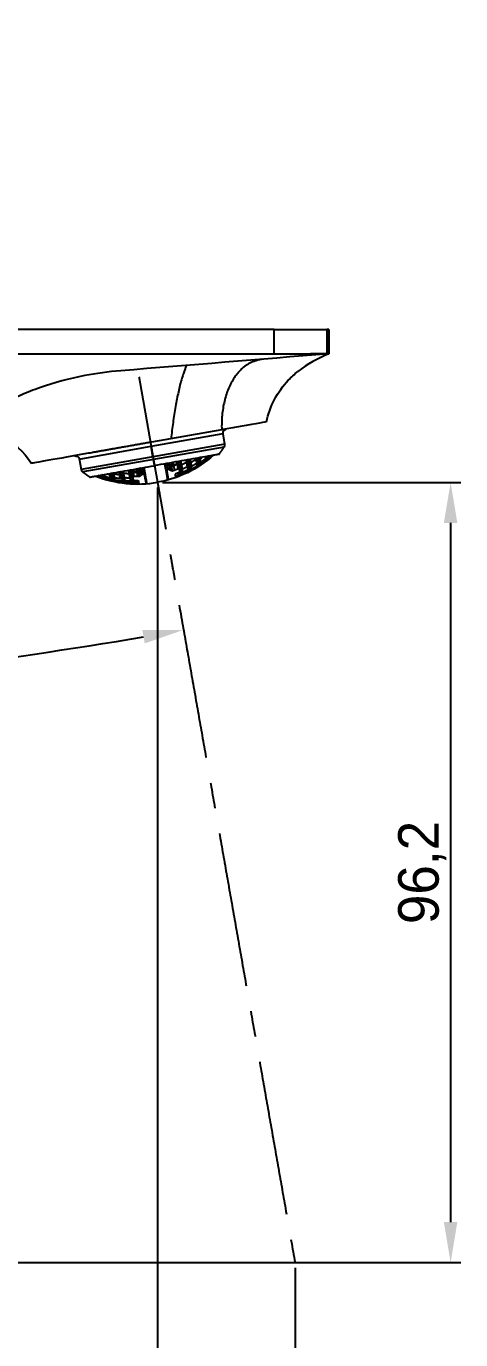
# Model space of a CAD drawing. Extents: x 10469 to 11055, y -15402 to -14985.
# Drawn here: x 10644.5 to 10698.1, y -15287.1 to -15125.3 of the extents above; entities that cross this region are included whole.
import ezdxf

# ---------------------------------------------------------------- set-up
doc = ezdxf.new("R2010")
doc.units = 0
doc.header["$MEASUREMENT"] = 0
doc.linetypes.add('CENTER2', pattern=[28.575, 19.05, -3.175, 3.175, -3.175])
doc.layers.get('0').update_dxf_attribs({"linetype": 'CONTINUOUS'})
doc.layers.get('DEFPOINTS').update_dxf_attribs({"linetype": 'CONTINUOUS'})
doc.layers.add('CENTER', color=1, linetype='CENTER2')
doc.layers.add('DIM', color=2, linetype='CONTINUOUS')
doc.styles.get("Standard").update_dxf_attribs({"font": ''})
doc.styles.get('Standard').set_extended_font_data('Gulim')
doc.dimstyles.new('ISO-25', dxfattribs={"dimtxt": 2.5, "dimasz": 2.5, "dimexe": 1.25, "dimexo": 0.625, "dimtad": 1, "dimdec": 1, "dimtxsty": 'Standard', "dimcen": 2.5, "dimadec": 0, "dimazin": 0, "dimtfac": 1, "dimtdec": 1, "dimtmove": 0, "dimatfit": 3, "dimfxl": 1, "dimarcsym": 0})

# ---------------------------------------------------------------- blocks, each defined once
blk = doc.blocks.new('*D45')
at = {"layer": 'DEFPOINTS', "color": 0, "transparency": 16777216}
for p in [(10545.86, -15125.26), (10658.44, -15168.47), (10585.4, -15208.82), (10677.68, -15277.62), (10545.86, -15286.85)]:
    blk.add_point(p, dxfattribs=at)
at = {"layer": 'DIM', "color": 3, "lineweight": -2, "transparency": 16777216}
blk.add_arc((10545.86, -14530.01), 679.97, 270.42131, 279.57869, dxfattribs=at)
at = {"layer": 'DIM', "color": 3, "transparency": 16777216}
for points in [[(10658.86, -15199.67), (10659.15, -15201.31), (10663.93, -15199.64)], [(10550.86, -15210.79), (10550.86, -15209.12), (10545.86, -15209.97)]]:
    blk.add_solid(points, dxfattribs=at)
at = {"layer": 'DIM', "color": 3, "transparency": 16777216, "insert": (10604.84, -15204.2), "char_height": 5, "attachment_point": 5, "rotation": 5}
blk.add_mtext('10°', dxfattribs=at)
blk = doc.blocks.new('*D51')
at = {"layer": 'DEFPOINTS', "color": 0, "transparency": 16777216}
for p in [(10660.73, -15181.46), (10571.36, -15277.62), (10696.86, -15277.62)]:
    blk.add_point(p, dxfattribs=at)
at = {"layer": 'DIM', "color": 3, "lineweight": -2, "transparency": 16777216}
for p, q in [((10661.35, -15181.46), (10698.11, -15181.46)), ((10696.86, -15186.46), (10696.86, -15272.62)), ((10571.98, -15277.62), (10698.11, -15277.62))]:
    blk.add_line(p, q, dxfattribs=at)
at = {"layer": 'DIM', "color": 3, "transparency": 16777216}
for points in [[(10696.03, -15186.46), (10697.69, -15186.46), (10696.86, -15181.46)], [(10696.03, -15272.62), (10697.69, -15272.62), (10696.86, -15277.62)]]:
    blk.add_solid(points, dxfattribs=at)
at = {"layer": 'DIM', "color": 3, "transparency": 16777216, "insert": (10693.36, -15229.54), "char_height": 5, "attachment_point": 5, "rotation": 90}
blk.add_mtext('96,2', dxfattribs=at)
blk = doc.blocks.new('*D53')
at = {"layer": 'DEFPOINTS', "color": 0, "transparency": 16777216}
for p in [(10660.73, -15181.46), (10545.86, -15277.62), (10660.73, -15292.62)]:
    blk.add_point(p, dxfattribs=at)
at = {"layer": 'DIM', "color": 3, "lineweight": -2, "transparency": 16777216}
for p, q in [((10660.73, -15182.08), (10660.73, -15293.87)), ((10545.86, -15278.24), (10545.86, -15293.87)), ((10550.86, -15292.62), (10655.73, -15292.62))]:
    blk.add_line(p, q, dxfattribs=at)
at = {"layer": 'DIM', "color": 3, "transparency": 16777216}
for points in [[(10550.86, -15291.79), (10550.86, -15293.45), (10545.86, -15292.62)], [(10655.73, -15291.79), (10655.73, -15293.45), (10660.73, -15292.62)]]:
    blk.add_solid(points, dxfattribs=at)
at = {"layer": 'DIM', "color": 3, "transparency": 16777216, "insert": (10603.29, -15289.12), "char_height": 5, "attachment_point": 5}
blk.add_mtext('114,9', dxfattribs=at)
blk = doc.blocks.new('*D46')
at = {"layer": 'DEFPOINTS', "color": 0, "transparency": 16777216}
for p in [(10677.68, -15277.62), (10545.86, -15292.62), (10677.68, -15307.62)]:
    blk.add_point(p, dxfattribs=at)
at = {"layer": 'DIM', "color": 3, "lineweight": -2, "transparency": 16777216}
for p, q in [((10677.68, -15278.24), (10677.68, -15308.87)), ((10545.86, -15293.24), (10545.86, -15308.87)), ((10550.86, -15307.62), (10672.68, -15307.62))]:
    blk.add_line(p, q, dxfattribs=at)
at = {"layer": 'DIM', "color": 3, "transparency": 16777216}
for points in [[(10550.86, -15306.79), (10550.86, -15308.45), (10545.86, -15307.62)], [(10672.68, -15306.79), (10672.68, -15308.45), (10677.68, -15307.62)]]:
    blk.add_solid(points, dxfattribs=at)
at = {"layer": 'DIM', "color": 3, "transparency": 16777216, "insert": (10611.77, -15304.12), "char_height": 5, "attachment_point": 5}
blk.add_mtext('131,8', dxfattribs=at)

msp = doc.modelspace()

# ---------------------------------------------------------------- linework, layer by layer
at = {"lineweight": -3}
for p, q in [((10675.09, -15165.62), (10675.09, -15162.62)), ((10610.36, -15165.62), (10681.86, -15165.62)), ((10659.95, -15177.02), (10668.81, -15175.46)), ((10668.64, -15174.98), (10659.97, -15176.51)), ((10651.08, -15178.59), (10659.95, -15177.02)), ((10669.03, -15176.74), (10651.31, -15179.86)), ((10668.95, -15177.11), (10651.51, -15180.18)), ((10660.17, -15178.3), (10659.95, -15177.02)), ((10663.13, -15179.26), (10663.22, -15179.79)), ((10664.31, -15179.06), (10664.39, -15179.52)), ((10664.83, -15179.09), (10664.9, -15179.48)), ((10665.55, -15179.16), (10665.59, -15179.42)), ((10665.59, -15178.48), (10665.61, -15178.56)), ((10667.14, -15178.35), (10667.16, -15178.48)), ((10653.64, -15180.73), (10653.66, -15180.86)), ((10655.14, -15180.32), (10655.15, -15180.41)), ((10656.06, -15180.64), (10656.13, -15181.03)), ((10656.54, -15180.43), (10656.62, -15180.89)), ((10657.25, -15180.51), (10657.33, -15180.96)), ((10657.72, -15180.22), (10657.81, -15180.74)), ((10663.67, -15179.38), (10663.75, -15179.83)), ((10664.47, -15179.95), (10664.5, -15180.13)), ((10664.96, -15179.82), (10664.98, -15179.94)), ((10655.41, -15180.95), (10655.46, -15181.2)), ((10656.19, -15181.37), (10656.21, -15181.49)), ((10656.7, -15181.32), (10656.73, -15181.5))]:
    msp.add_line(p, q, dxfattribs=at)
for p, q in [((10661.77, -15179.86), (10661.65, -15179.18)), ((10659.2, -15180.31), (10659.08, -15179.63)), ((10665.75, -15179.34), (10665.77, -15179.46)), ((10655.29, -15181.18), (10655.31, -15181.31))]:
    msp.add_line(p, q)
at = {"extrusion": (0, 0, -1)}
for centre, radius, start, end in [((-6024.1, 41845.74), 57201.31, 265.329378, 265.355178), ((-10658.29, -15167.62), 14.05, 228.3835, 260)]:
    msp.add_arc(centre, radius, start, end, dxfattribs=at)
for centre, radius, start, end in [((10687.91, -15180.62), 16.18, 111.9542, 127.6593), ((10658.29, -15167.62), 14.05, 248.3835, 280)]:
    msp.add_arc(centre, radius, start, end)
for points, degree in [([(10675.09, -15162.62), (10605.4, -15162.62), (10535.71, -15162.62)], 2), ([(10681.86, -15162.62), (10681.72, -15162.62), (10681.59, -15162.62)], 2), ([(10681.86, -15162.62), (10681.86, -15164.12), (10681.86, -15165.62)], 2), ([(10636.46, -15174.42), (10639.91, -15174.42), (10643.3, -15176.24), (10645.21, -15179.12)], 3), ([(10674.16, -15174.01), (10674.16, -15174.01), (10672.98, -15174.22), (10670.92, -15174.58)], 3), ([(10669.01, -15174.92), (10668.89, -15174.94), (10668.77, -15174.96), (10668.64, -15174.98)], 3), ([(10669.03, -15176.74), (10668.92, -15176.1), (10668.81, -15175.46)], 2), ([(10670.92, -15174.58), (10670.33, -15174.69), (10669.69, -15174.8), (10669.01, -15174.92)], 3), ([(10668.33, -15178), (10668.64, -15177.55), (10668.95, -15177.11)], 2), ([(10651.08, -15178.59), (10651.19, -15179.22), (10651.31, -15179.86)], 2), ([(10665.71, -15179.14), (10665.73, -15179.24), (10665.75, -15179.34)], 2), ([(10665.93, -15179.33), (10665.91, -15179.24), (10665.9, -15179.16)], 2), ([(10666.82, -15178.52), (10666.83, -15178.6), (10666.85, -15178.67)], 2), ([(10666.99, -15178.45), (10666.97, -15178.34), (10666.95, -15178.24)], 2), ([(10666.99, -15178.43), (10667, -15178.52), (10667.02, -15178.61)], 2), ([(10651.51, -15180.18), (10651.96, -15180.5), (10652.4, -15180.81)], 2), ([(10653.81, -15180.77), (10653.79, -15180.67), (10653.78, -15180.56)], 2), ([(10653.81, -15180.75), (10653.82, -15180.84), (10653.84, -15180.93)], 2), ([(10654, -15180.78), (10654.01, -15180.86), (10654.03, -15180.93)], 2), ([(10664.62, -15179.87), (10664.64, -15179.97), (10664.65, -15180.07)], 2), ([(10664.81, -15179.89), (10664.79, -15179.79), (10664.77, -15179.69)], 2), ([(10664.81, -15179.88), (10664.82, -15179.96), (10664.83, -15180.03)], 2), ([(10655.11, -15181.23), (10655.1, -15181.15), (10655.08, -15181.06)], 2), ([(10655.25, -15180.98), (10655.27, -15181.08), (10655.29, -15181.18)], 2), ([(10656.36, -15181.38), (10656.34, -15181.28), (10656.32, -15181.18)], 2), ([(10656.35, -15181.37), (10656.37, -15181.45), (10656.38, -15181.52)], 2), ([(10656.53, -15181.3), (10656.54, -15181.4), (10656.56, -15181.49)], 2), ([(10659.42, -15181.51), (10659.4, -15181.54), (10659.36, -15181.6), (10659.34, -15181.63)], 3), ([(10661.98, -15181.06), (10662.01, -15181.08), (10662.06, -15181.12), (10662.09, -15181.14)], 3)]:
    msp.add_open_spline(points, degree=degree)
for points, weights, degree in [([(10675.09, -15162.62), (10681.47, -15162.62), (10681.59, -15162.62)], [1, 0.713250449154, 1], 2), ([(10668.95, -15177.11), (10669.03, -15177), (10669.06, -15176.86), (10669.03, -15176.74)], [1, 1.00000000017, 1.05719095859, 1.17157287525], 3), ([(10667.14, -15178.35), (10667, -15178.52), (10666.85, -15178.67)], [1, 0.999602791323, 1], 2), ([(10651.31, -15179.86), (10651.33, -15179.99), (10651.4, -15180.1), (10651.51, -15180.18)], [0.997574623978, 0.900180343377, 0.85148320294, 0.851483202667], 3), ([(10652.4, -15180.81), (10652.4, -15180.81), (10660.31, -15179.41)], [1, 0.709654836233, 1], 2), ([(10653.64, -15180.73), (10653.83, -15180.84), (10654.03, -15180.93)], [1, 0.999602791323, 1], 2), ([(10659.39, -15181.38), (10659.35, -15181.11), (10659.2, -15180.31)], [1, 0.989934738206, 1], 2), ([(10660.3, -15179.41), (10660.33, -15179.41), (10660.37, -15179.4)], [0.996526508765, 0.99825283217, 1], 2), ([(10661.95, -15180.93), (10661.91, -15180.66), (10661.77, -15179.86)], [1, 0.989934738206, 1], 2), ([(10662.93, -15180.73), (10662.95, -15180.81), (10662.96, -15180.85)], [1, 0.999059793042, 1], 2), ([(10664.96, -15179.82), (10664.81, -15179.95), (10664.65, -15180.07)], [1, 0.999662143264, 1], 2), ([(10664.96, -15179.82), (10664.96, -15179.82), (10664.96, -15179.82)], [0.999998259866, 0.999999127761, 1], 2), ([(10665.93, -15179.33), (10665.71, -15179.42), (10665.48, -15179.48)], [1, 0.999518618236, 1.00032833098], 2), ([(10655.11, -15181.23), (10655.35, -15181.25), (10655.58, -15181.23)], [1, 0.999518618236, 1.00032833098], 2), ([(10656.19, -15181.37), (10656.38, -15181.44), (10656.56, -15181.49)], [1, 0.999662143264, 1], 2), ([(10656.19, -15181.37), (10656.19, -15181.37), (10656.19, -15181.37)], [0.999998259866, 0.999999127761, 1], 2), ([(10658.4, -15181.53), (10658.42, -15181.61), (10658.43, -15181.65)], [1, 0.999059793042, 1], 2), ([(10659.42, -15181.51), (10659.42, -15181.51), (10659.39, -15181.38)], [1, 0.99757314533, 1], 2), ([(10661.98, -15181.06), (10661.98, -15181.06), (10661.95, -15180.93)], [1, 0.99757314533, 1], 2)]:
    msp.add_rational_spline(points, weights, degree=degree)
at = {"lineweight": -3}
for points, degree in [([(10681.59, -15162.62), (10681.59, -15164.12), (10681.59, -15165.62)], 2), ([(10670.73, -15165.62), (10670.8, -15165.62), (10670.88, -15165.62), (10670.95, -15165.62)], 3), ([(10673.47, -15166.32), (10673.22, -15166.39), (10672.96, -15166.45), (10672.71, -15166.52)], 3), ([(10673.57, -15166.29), (10673.54, -15166.3), (10673.51, -15166.31), (10673.47, -15166.32)], 3), ([(10681.66, -15165.62), (10681.63, -15165.62), (10681.61, -15165.62), (10681.58, -15165.62)], 3), ([(10660.37, -15179.4), (10660.3, -15179.02), (10660.23, -15178.65)], 2), ([(10662.06, -15179.2), (10662.08, -15179.31), (10662.1, -15179.41)], 2), ([(10662.39, -15179.05), (10662.42, -15179.23), (10662.45, -15179.41)], 2), ([(10662.63, -15179), (10662.71, -15179.48), (10662.8, -15179.95)], 2), ([(10663.07, -15178.93), (10663.09, -15179.04), (10663.11, -15179.16)], 2), ([(10663.23, -15178.9), (10663.25, -15179.02), (10663.27, -15179.15)], 2), ([(10663.47, -15179.23), (10663.49, -15179.31), (10663.5, -15179.4)], 2), ([(10663.57, -15178.83), (10663.61, -15179.06), (10663.65, -15179.29)], 2), ([(10664.25, -15178.72), (10664.27, -15178.84), (10664.3, -15178.97)], 2), ([(10664.41, -15178.69), (10664.43, -15178.81), (10664.45, -15178.93)], 2), ([(10664.48, -15179.1), (10664.52, -15179.29), (10664.55, -15179.47)], 2), ([(10664.67, -15179.13), (10664.66, -15179.06), (10664.65, -15178.98)], 2), ([(10664.76, -15179.59), (10664.73, -15179.43), (10664.7, -15179.28)], 2), ([(10664.75, -15178.63), (10664.79, -15178.82), (10664.82, -15179.01)], 2), ([(10665.46, -15178.69), (10665.5, -15178.9), (10665.54, -15179.1)], 2), ([(10665.63, -15178.71), (10665.66, -15178.87), (10665.69, -15179.04)], 2), ([(10665.82, -15178.71), (10665.8, -15178.58), (10665.77, -15178.45)], 2), ([(10665.89, -15179.1), (10665.86, -15178.97), (10665.84, -15178.84)], 2), ([(10665.93, -15178.42), (10665.95, -15178.5), (10665.96, -15178.57)], 2), ([(10665.97, -15178.6), (10666, -15178.79), (10666.03, -15178.98)], 2), ([(10666.04, -15179.03), (10666.06, -15179.12), (10666.08, -15179.22)], 2), ([(10666.62, -15178.3), (10666.63, -15178.41), (10666.65, -15178.53)], 2), ([(10666.69, -15178.58), (10666.7, -15178.68), (10666.7, -15178.77)], 2), ([(10666.78, -15178.27), (10666.79, -15178.35), (10666.8, -15178.44)], 2), ([(10667.12, -15178.21), (10667.13, -15178.26), (10667.13, -15178.31)], 2), ([(10653.61, -15180.59), (10653.62, -15180.64), (10653.63, -15180.69)], 2), ([(10653.95, -15180.53), (10653.97, -15180.62), (10653.98, -15180.7)], 2), ([(10654.12, -15180.5), (10654.14, -15180.62), (10654.16, -15180.73)], 2), ([(10654.14, -15180.8), (10654.17, -15180.89), (10654.2, -15180.98)], 2), ([(10654.8, -15180.38), (10654.81, -15180.46), (10654.82, -15180.54)], 2), ([(10654.83, -15180.56), (10654.86, -15180.75), (10654.89, -15180.94)], 2), ([(10655, -15180.62), (10654.98, -15180.49), (10654.96, -15180.36)], 2), ([(10655.07, -15181.01), (10655.05, -15180.87), (10655.03, -15180.74)], 2), ([(10655.18, -15180.56), (10655.21, -15180.72), (10655.23, -15180.88)], 2), ([(10655.33, -15180.48), (10655.37, -15180.68), (10655.4, -15180.89)], 2), ([(10655.98, -15180.18), (10656.01, -15180.37), (10656.04, -15180.56)], 2), ([(10656.22, -15180.62), (10656.21, -15180.55), (10656.2, -15180.47)], 2), ([(10656.3, -15181.08), (10656.28, -15180.92), (10656.25, -15180.77)], 2), ([(10656.32, -15180.12), (10656.34, -15180.24), (10656.36, -15180.36)], 2), ([(10656.39, -15180.53), (10656.42, -15180.71), (10656.46, -15180.9)], 2), ([(10656.48, -15180.09), (10656.5, -15180.21), (10656.52, -15180.34)], 2), ([(10657.16, -15179.96), (10657.2, -15180.19), (10657.24, -15180.42)], 2), ([(10657.38, -15180.3), (10657.4, -15180.39), (10657.42, -15180.48)], 2), ([(10657.42, -15180.48), (10657.43, -15180.56), (10657.44, -15180.64)], 2), ([(10657.5, -15179.91), (10657.52, -15180.03), (10657.54, -15180.16)], 2), ([(10657.58, -15180.34), (10657.61, -15180.56), (10657.65, -15180.77)], 2), ([(10657.65, -15180.75), (10657.69, -15180.98), (10657.73, -15181.22)], 2), ([(10657.66, -15179.88), (10657.68, -15180), (10657.7, -15180.11)], 2), ([(10658.1, -15179.8), (10658.18, -15180.28), (10658.27, -15180.75)], 2), ([(10658.34, -15179.76), (10658.37, -15179.94), (10658.41, -15180.13)], 2), ([(10658.52, -15180.75), (10658.47, -15180.49), (10658.42, -15180.22)], 2), ([(10658.58, -15180.17), (10658.56, -15180.07), (10658.55, -15179.97)], 2), ([(10658.7, -15179.79), (10658.72, -15179.9), (10658.74, -15180.01)], 2), ([(10658.79, -15180.32), (10658.81, -15180.41), (10658.82, -15180.49)], 2), ([(10658.98, -15180.44), (10658.93, -15180.16), (10658.88, -15179.87)], 2), ([(10662.02, -15179.91), (10661.97, -15179.62), (10661.92, -15179.33)], 2), ([(10662.16, -15179.73), (10662.17, -15179.81), (10662.19, -15179.9)], 2), ([(10662.31, -15179.52), (10662.29, -15179.42), (10662.27, -15179.32)], 2), ([(10662.56, -15180.03), (10662.52, -15179.77), (10662.47, -15179.51)], 2), ([(10663.31, -15179.33), (10663.34, -15179.55), (10663.38, -15179.76)], 2), ([(10663.35, -15180.54), (10663.33, -15180.42), (10663.31, -15180.29)], 2), ([(10663.38, -15179.74), (10663.42, -15179.97), (10663.46, -15180.21)], 2), ([(10663.48, -15180.3), (10663.49, -15180.4), (10663.51, -15180.49)], 2), ([(10663.5, -15179.4), (10663.52, -15179.48), (10663.53, -15179.56)], 2), ([(10663.62, -15180.05), (10663.64, -15180.17), (10663.66, -15180.3)], 2), ([(10663.67, -15180.33), (10663.67, -15180.37), (10663.68, -15180.4)], 2), ([(10663.76, -15179.92), (10663.79, -15180.07), (10663.81, -15180.21)], 2), ([(10663.82, -15180.27), (10663.84, -15180.35), (10663.85, -15180.43)], 2), ([(10664.4, -15179.58), (10664.43, -15179.74), (10664.46, -15179.9)], 2), ([(10664.57, -15179.56), (10664.59, -15179.7), (10664.62, -15179.85)], 2), ([(10664.93, -15179.63), (10664.94, -15179.71), (10664.96, -15179.79)], 2), ([(10654.9, -15180.99), (10654.92, -15181.09), (10654.94, -15181.18)], 2), ([(10656.15, -15181.18), (10656.17, -15181.26), (10656.18, -15181.34)], 2), ([(10656.47, -15180.99), (10656.5, -15181.13), (10656.52, -15181.27)], 2), ([(10656.63, -15180.95), (10656.66, -15181.11), (10656.69, -15181.27)], 2), ([(10657.35, -15181.05), (10657.38, -15181.2), (10657.4, -15181.34)], 2), ([(10657.41, -15181.4), (10657.43, -15181.48), (10657.44, -15181.56)], 2), ([(10657.53, -15181.12), (10657.55, -15181.24), (10657.57, -15181.37)], 2), ([(10657.58, -15181.41), (10657.59, -15181.44), (10657.59, -15181.47)], 2), ([(10657.75, -15181.31), (10657.76, -15181.41), (10657.78, -15181.5)], 2), ([(10657.94, -15181.49), (10657.92, -15181.37), (10657.9, -15181.25)], 2)]:
    msp.add_open_spline(points, degree=degree, dxfattribs=at)
for points, weights in [([(10681.59, -15165.62), (10681.54, -15165.62), (10679.59, -15165.62)], [1, 0.923526802269, 1]), ([(10664.31, -15167.05), (10663.09, -15169.55), (10662.39, -15176.09)], [1.04329838074, 0.865680932109, 1]), ([(10672.71, -15166.52), (10668.44, -15167.97), (10668.64, -15174.98)], [1, 0.824198635174, 1]), ([(10659.97, -15176.51), (10655.75, -15177.26), (10652.23, -15177.88)], [1, 0.95612594635, 1]), ([(10660.17, -15178.3), (10660.21, -15178.5), (10660.23, -15178.65)], [1, 0.923879532409, 1]), ([(10660.23, -15178.65), (10660.23, -15178.63), (10660.23, -15178.61)], [1, 0.991026304628, 0.984168392597]), ([(10668.33, -15178), (10668.33, -15178), (10660.37, -15179.4)], [1, 0.707106781149, 1]), ([(10662.13, -15179.09), (10662.1, -15179.15), (10662.07, -15179.2)], [0.999846458921, 0.999899274947, 1]), ([(10662.07, -15179.2), (10662.1, -15179.15), (10662.13, -15179.09)], [1, 0.999899274947, 0.999846458921]), ([(10662.07, -15179.2), (10662.26, -15179.32), (10662.45, -15179.41)], [1, 0.999599328247, 1]), ([(10662.45, -15179.41), (10662.79, -15179.29), (10663.11, -15179.16)], [1, 0.999603876631, 1]), ([(10663.13, -15179.26), (10662.8, -15179.4), (10662.47, -15179.51)], [1, 0.999608585823, 1]), ([(10663.27, -15178.89), (10663.19, -15179.03), (10663.11, -15179.16)], [0.999798246161, 0.999761002014, 1]), ([(10663.11, -15179.16), (10663.18, -15179.05), (10663.24, -15178.94)], [1, 0.999806363172, 0.999794059562]), ([(10663.5, -15179.4), (10663.32, -15179.34), (10663.13, -15179.26)], [1, 0.999613673626, 1]), ([(10663.44, -15178.86), (10663.36, -15179.01), (10663.27, -15179.15)], [0.999804861086, 0.999745953067, 1]), ([(10663.27, -15179.15), (10663.46, -15179.23), (10663.65, -15179.29)], [1, 0.999607092389, 1]), ([(10663.65, -15179.29), (10663.98, -15179.14), (10664.3, -15178.97)], [1, 0.999607176833, 1]), ([(10664.43, -15178.74), (10664.36, -15178.86), (10664.3, -15178.97)], [0.999793909511, 0.999796885504, 1]), ([(10664.3, -15178.97), (10664.36, -15178.86), (10664.43, -15178.74)], [1, 0.999796885503, 0.999793909511]), ([(10664.67, -15179.13), (10664.49, -15179.11), (10664.31, -15179.06)], [1, 0.999611025131, 1]), ([(10664.39, -15179.52), (10664.54, -15179.34), (10664.67, -15179.13)], [1, 0.999626207317, 1]), ([(10664.62, -15178.65), (10664.54, -15178.8), (10664.45, -15178.93)], [0.999803175126, 0.999749310789, 1]), ([(10664.45, -15178.93), (10664.54, -15178.8), (10664.62, -15178.65)], [1, 0.999749310789, 0.999803175126]), ([(10664.45, -15178.93), (10664.64, -15178.98), (10664.82, -15179.01)], [1, 0.999604696884, 1]), ([(10664.83, -15179.09), (10664.7, -15179.29), (10664.55, -15179.47)], [1, 0.999625176587, 1]), ([(10664.82, -15179.01), (10665.14, -15178.82), (10665.45, -15178.62)], [1, 0.999600342462, 1]), ([(10664.9, -15179.48), (10665.23, -15179.3), (10665.54, -15179.1)], [1, 0.999630187106, 1]), ([(10665.45, -15178.62), (10665.49, -15178.56), (10665.53, -15178.49)], [1, 0.99988160596, 0.999829603618]), ([(10665.82, -15178.71), (10665.64, -15178.72), (10665.47, -15178.7)], [1, 0.999599185884, 1]), ([(10665.54, -15179.1), (10665.68, -15178.92), (10665.82, -15178.71)], [1, 0.999613149831, 1]), ([(10665.89, -15179.1), (10665.72, -15179.14), (10665.55, -15179.16)], [1, 0.999625920361, 1]), ([(10665.59, -15179.42), (10665.74, -15179.27), (10665.89, -15179.1)], [1, 0.999634473039, 1]), ([(10665.67, -15178.47), (10665.64, -15178.52), (10665.61, -15178.56)], [0.999858962091, 0.999910678388, 1]), ([(10665.61, -15178.56), (10665.79, -15178.58), (10665.96, -15178.57)], [1, 0.999591760992, 1]), ([(10665.97, -15178.64), (10665.84, -15178.85), (10665.69, -15179.04)], [1, 0.999610690613, 1]), ([(10665.69, -15179.04), (10665.86, -15179.02), (10666.03, -15178.98)], [1, 0.999620154216, 1]), ([(10665.75, -15179.34), (10665.91, -15179.29), (10666.08, -15179.22)], [1, 0.999636364725, 1]), ([(10666.04, -15179.02), (10665.98, -15179.09), (10665.92, -15179.16)], [1, 0.999843823448, 0.999820073081]), ([(10665.96, -15178.57), (10666.11, -15178.47), (10666.25, -15178.36)], [1, 0.999806240176, 0.999792224718]), ([(10666.03, -15178.98), (10666.35, -15178.76), (10666.65, -15178.53)], [1, 0.999609823335, 1]), ([(10666.06, -15179.01), (10666.05, -15179.02), (10666.04, -15179.02)], [0.999979711309, 0.999989574988, 1]), ([(10666.08, -15179.22), (10666.39, -15179), (10666.7, -15178.77)], [1, 0.999624949873, 1]), ([(10666.65, -15178.53), (10666.75, -15178.4), (10666.85, -15178.26)], [1, 0.999721554142, 0.999819884182]), ([(10666.77, -15178.36), (10666.71, -15178.45), (10666.65, -15178.53)], [0.999799838465, 0.999828217712, 1]), ([(10666.82, -15178.52), (10666.77, -15178.54), (10666.69, -15178.58)], [0.999800439008, 0.999806289999, 0.999885629475]), ([(10666.7, -15178.77), (10666.85, -15178.62), (10666.99, -15178.45)], [1, 0.999607485537, 1]), ([(10666.95, -15178.24), (10666.88, -15178.34), (10666.8, -15178.44)], [0.99979206439, 0.999793302552, 1]), ([(10666.8, -15178.44), (10666.97, -15178.38), (10667.13, -15178.31)], [1, 0.999592645186, 1]), ([(10666.85, -15178.67), (10667.01, -15178.59), (10667.16, -15178.48)], [1, 0.999606195701, 1]), ([(10667.13, -15178.31), (10667.21, -15178.25), (10667.29, -15178.18)], [1, 0.999895086864, 0.999842060382]), ([(10653.63, -15180.69), (10653.54, -15180.66), (10653.44, -15180.62)], [1, 0.999895086864, 0.999842060382]), ([(10653.98, -15180.7), (10653.81, -15180.7), (10653.63, -15180.69)], [1, 0.999592645186, 1]), ([(10654.03, -15180.93), (10653.84, -15180.91), (10653.66, -15180.86)], [1, 0.999606195701, 1]), ([(10653.79, -15180.56), (10653.88, -15180.63), (10653.98, -15180.7)], [0.99979206439, 0.999793302552, 1]), ([(10654.2, -15180.98), (10654.01, -15180.88), (10653.81, -15180.77)], [1, 0.999607485537, 1]), ([(10654.16, -15180.73), (10654.02, -15180.64), (10653.88, -15180.55)], [1, 0.999721554142, 0.999819884182]), ([(10653.99, -15180.62), (10654.07, -15180.68), (10654.16, -15180.73)], [0.999799838465, 0.999828217712, 1]), ([(10654, -15180.78), (10654.06, -15180.78), (10654.14, -15180.8)], [0.999800439008, 0.999806289999, 0.999885629475]), ([(10654.89, -15180.94), (10654.52, -15180.85), (10654.16, -15180.73)], [1, 0.999609823335, 1]), ([(10654.82, -15180.54), (10654.65, -15180.49), (10654.48, -15180.44)], [1, 0.999806240176, 0.999792224718]), ([(10655.15, -15180.41), (10654.99, -15180.48), (10654.82, -15180.54)], [1, 0.999591760992, 1]), ([(10654.84, -15180.61), (10655.04, -15180.75), (10655.23, -15180.88)], [1, 0.999610690613, 1]), ([(10655.23, -15180.88), (10655.07, -15180.92), (10654.89, -15180.94)], [1, 0.999620154216, 1]), ([(10655, -15180.62), (10655.17, -15180.56), (10655.33, -15180.49)], [1, 0.999599185884, 1]), ([(10655.4, -15180.89), (10655.2, -15180.76), (10655, -15180.62)], [1, 0.999613149831, 1]), ([(10655.06, -15180.34), (10655.11, -15180.37), (10655.15, -15180.41)], [0.999858962091, 0.999910678388, 1]), ([(10655.32, -15180.41), (10655.26, -15180.36), (10655.2, -15180.31)], [1, 0.99988160596, 0.999829603618]), ([(10656.04, -15180.56), (10655.68, -15180.49), (10655.32, -15180.41)], [1, 0.999600342462, 1]), ([(10656.13, -15181.03), (10655.76, -15180.97), (10655.4, -15180.89)], [1, 0.999630187106, 1]), ([(10656.36, -15180.36), (10656.21, -15180.47), (10656.04, -15180.56)], [1, 0.999604696884, 1]), ([(10656.06, -15180.64), (10656.26, -15180.78), (10656.46, -15180.9)], [1, 0.999625176587, 1]), ([(10656.11, -15180.15), (10656.24, -15180.26), (10656.36, -15180.36)], [0.999803175126, 0.999749310789, 1]), ([(10656.36, -15180.36), (10656.24, -15180.26), (10656.11, -15180.15)], [1, 0.999749310789, 0.999803175126]), ([(10656.46, -15180.9), (10656.29, -15180.97), (10656.13, -15181.03)], [1, 0.999635793804, 1]), ([(10656.22, -15180.62), (10656.38, -15180.54), (10656.54, -15180.43)], [1, 0.999611025131, 1]), ([(10656.62, -15180.89), (10656.42, -15180.77), (10656.22, -15180.62)], [1, 0.999626207317, 1]), ([(10656.32, -15180.17), (10656.42, -15180.26), (10656.52, -15180.34)], [0.999793909511, 0.999796885504, 1]), ([(10656.52, -15180.34), (10656.42, -15180.26), (10656.32, -15180.17)], [1, 0.999796885503, 0.999793909511]), ([(10657.24, -15180.42), (10656.88, -15180.39), (10656.52, -15180.34)], [1, 0.999607176833, 1]), ([(10657.33, -15180.96), (10656.98, -15180.94), (10656.62, -15180.89)], [1, 0.999640345395, 1]), ([(10657.54, -15180.16), (10657.39, -15180.3), (10657.24, -15180.42)], [1, 0.999607092389, 1]), ([(10657.25, -15180.51), (10657.26, -15180.51), (10657.26, -15180.51)], [0.999998074349, 0.999999034767, 1]), ([(10657.26, -15180.51), (10657.45, -15180.65), (10657.65, -15180.77)], [1, 0.999629947973, 1]), ([(10657.29, -15179.94), (10657.42, -15180.05), (10657.54, -15180.16)], [0.999804861086, 0.999745953067, 1]), ([(10657.65, -15180.77), (10657.5, -15180.88), (10657.33, -15180.96)], [1, 0.999642092213, 1]), ([(10657.42, -15180.48), (10657.57, -15180.36), (10657.72, -15180.22)], [1, 0.999613673626, 1]), ([(10657.81, -15180.74), (10657.61, -15180.62), (10657.42, -15180.48)], [1, 0.99962972665, 1]), ([(10657.46, -15179.91), (10657.58, -15180.02), (10657.7, -15180.11)], [0.999798246161, 0.999761002014, 1]), ([(10657.7, -15180.11), (10657.6, -15180.04), (10657.51, -15179.95)], [1, 0.999806363172, 0.999794059562]), ([(10658.41, -15180.13), (10658.05, -15180.13), (10657.7, -15180.11)], [1, 0.999603876631, 1]), ([(10657.72, -15180.22), (10658.07, -15180.23), (10658.43, -15180.23)], [1, 0.999608585823, 1]), ([(10658.52, -15180.75), (10658.16, -15180.75), (10657.81, -15180.74)], [1, 0.99964005014, 1]), ([(10658.7, -15179.79), (10658.56, -15179.97), (10658.41, -15180.13)], [1, 0.999599328247, 1]), ([(10658.43, -15180.23), (10658.59, -15180.35), (10658.75, -15180.45)], [1, 0.999741718446, 1]), ([(10658.82, -15180.5), (10658.67, -15180.63), (10658.52, -15180.75)], [0.999983641329, 0.999649264067, 1]), ([(10658.58, -15180.17), (10658.73, -15180.02), (10658.87, -15179.85)], [1, 0.99960451235, 1]), ([(10658.98, -15180.44), (10658.78, -15180.32), (10658.58, -15180.17)], [1, 0.999624238658, 1]), ([(10658.58, -15180.17), (10658.78, -15180.32), (10658.98, -15180.44)], [1, 0.999624239391, 1]), ([(10658.6, -15179.71), (10658.65, -15179.75), (10658.7, -15179.79)], [0.999846458921, 0.999899274947, 1]), ([(10658.7, -15179.79), (10658.65, -15179.75), (10658.6, -15179.71)], [1, 0.999899274947, 0.999846458921]), ([(10658.87, -15179.85), (10659, -15179.84), (10659.12, -15179.83)], [1, 0.999949412845, 1]), ([(10659.13, -15180.43), (10659.05, -15180.44), (10658.98, -15180.44)], [1, 0.999985734096, 1]), ([(10659.34, -15181.63), (10659.34, -15181.63), (10659.13, -15180.43)], [0.956514502386, 0.956514502386, 0.99997936833]), ([(10661.92, -15179.31), (10661.8, -15179.35), (10661.68, -15179.38)], [1, 0.999949412845, 1]), ([(10661.88, -15179.95), (10661.96, -15179.92), (10662.02, -15179.91)], [1, 0.999985734096, 1]), ([(10662.09, -15181.14), (10662.09, -15181.14), (10661.88, -15179.95)], [0.956514502386, 0.956514502386, 0.99997936833]), ([(10662.31, -15179.52), (10662.11, -15179.42), (10661.92, -15179.31)], [1, 0.99960451235, 1]), ([(10662.02, -15179.91), (10662.17, -15179.72), (10662.31, -15179.52)], [1, 0.999624238658, 1]), ([(10662.31, -15179.52), (10662.17, -15179.72), (10662.02, -15179.91)], [1, 0.999624239391, 1]), ([(10662.2, -15179.9), (10662.38, -15179.98), (10662.56, -15180.03)], [0.999983641329, 0.999649264067, 1]), ([(10662.47, -15179.51), (10662.36, -15179.68), (10662.24, -15179.84)], [1, 0.999741718446, 1]), ([(10662.56, -15180.03), (10662.9, -15179.92), (10663.22, -15179.79)], [1, 0.99964005014, 1]), ([(10663.31, -15180.29), (10663.1, -15180.38), (10662.89, -15180.45)], [1, 0.999862351818, 1]), ([(10662.89, -15180.45), (10662.91, -15180.6), (10662.93, -15180.7)], [1, 0.999029765637, 1]), ([(10662.93, -15180.7), (10663.14, -15180.62), (10663.35, -15180.54)], [1, 0.99986626399, 1]), ([(10662.96, -15180.85), (10663.17, -15180.77), (10663.38, -15180.69)], [1, 0.999869218925, 1]), ([(10663.22, -15179.79), (10663.37, -15179.6), (10663.5, -15179.4)], [1, 0.99962972665, 1]), ([(10663.46, -15180.3), (10663.38, -15180.3), (10663.31, -15180.29)], [0.999837306735, 0.999858477796, 1]), ([(10663.35, -15180.54), (10663.48, -15180.45), (10663.61, -15180.34)], [1, 0.999732895188, 0.999903578034]), ([(10663.66, -15179.38), (10663.53, -15179.58), (10663.38, -15179.76)], [1, 0.999629947973, 1]), ([(10663.38, -15179.76), (10663.57, -15179.81), (10663.75, -15179.83)], [1, 0.999642092213, 1]), ([(10663.38, -15180.69), (10663.51, -15180.62), (10663.64, -15180.54)], [1, 0.99974001176, 0.999906260523]), ([(10663.76, -15179.9), (10663.61, -15180.06), (10663.46, -15180.21)], [1, 0.999656849897, 1]), ([(10663.46, -15180.21), (10663.64, -15180.22), (10663.81, -15180.21)], [1, 0.999664108425, 1]), ([(10663.51, -15180.49), (10663.68, -15180.47), (10663.85, -15180.43)], [1, 0.99967685085, 1]), ([(10663.67, -15179.38), (10663.67, -15179.38), (10663.66, -15179.38)], [0.999998074349, 0.999999034767, 1]), ([(10663.82, -15180.25), (10663.75, -15180.31), (10663.69, -15180.36)], [1, 0.999859984565, 0.999839951585]), ([(10663.75, -15179.83), (10664.07, -15179.68), (10664.39, -15179.52)], [1, 0.999640345395, 1]), ([(10663.81, -15180.21), (10664.14, -15180.06), (10664.46, -15179.9)], [1, 0.99966096037, 1]), ([(10663.83, -15180.25), (10663.82, -15180.25), (10663.82, -15180.25)], [0.999988969381, 0.999994391296, 1]), ([(10663.85, -15180.43), (10664.18, -15180.29), (10664.5, -15180.13)], [1, 0.999672438637, 1]), ([(10664.76, -15179.59), (10664.58, -15179.6), (10664.4, -15179.59)], [1, 0.999640553625, 1]), ([(10664.46, -15179.9), (10664.61, -15179.76), (10664.76, -15179.59)], [1, 0.999650228195, 1]), ([(10664.63, -15179.92), (10664.55, -15179.94), (10664.47, -15179.95)], [0.999829659877, 0.999838008231, 1]), ([(10664.5, -15180.13), (10664.66, -15180.02), (10664.81, -15179.89)], [1, 0.999664069629, 1]), ([(10664.55, -15179.47), (10664.73, -15179.49), (10664.9, -15179.48)], [1, 0.999635793804, 1]), ([(10664.77, -15179.69), (10664.7, -15179.77), (10664.62, -15179.85)], [0.99982480532, 0.999815590526, 1]), ([(10664.62, -15179.85), (10664.79, -15179.83), (10664.96, -15179.79)], [1, 0.999654689627, 1]), ([(10664.65, -15180.07), (10664.72, -15180.05), (10664.78, -15180.02)], [1, 0.999873691342, 0.999842482344]), ([(10664.83, -15180.01), (10664.91, -15179.98), (10664.98, -15179.94)], [0.999832633801, 0.999840363864, 1]), ([(10664.96, -15179.79), (10665.28, -15179.61), (10665.59, -15179.42)], [1, 0.999647922738, 1]), ([(10664.98, -15179.94), (10665.31, -15179.77), (10665.62, -15179.58)], [1, 0.999656450795, 1]), ([(10665.62, -15179.58), (10665.78, -15179.46), (10665.93, -15179.33)], [1, 0.999645471351, 1]), ([(10654.94, -15181.18), (10654.56, -15181.09), (10654.2, -15180.98)], [1, 0.999624949873, 1]), ([(10654.88, -15180.98), (10654.89, -15180.98), (10654.9, -15180.99)], [0.999979711309, 0.999989574988, 1]), ([(10654.9, -15180.99), (10654.99, -15181.03), (10655.07, -15181.08)], [1, 0.999843823448, 0.999820073081]), ([(10655.29, -15181.18), (10655.11, -15181.19), (10654.94, -15181.18)], [1, 0.999636364725, 1]), ([(10655.07, -15181.01), (10655.24, -15180.99), (10655.41, -15180.95)], [1, 0.999625920361, 1]), ([(10655.46, -15181.2), (10655.26, -15181.12), (10655.07, -15181.01)], [1, 0.999634473039, 1]), ([(10655.49, -15181.36), (10655.3, -15181.31), (10655.11, -15181.23)], [1, 0.999645471351, 1]), ([(10656.18, -15181.34), (10655.82, -15181.28), (10655.46, -15181.2)], [1, 0.999647922738, 1]), ([(10656.21, -15181.49), (10655.85, -15181.44), (10655.49, -15181.36)], [1, 0.999656450795, 1]), ([(10656.52, -15181.27), (10656.35, -15181.31), (10656.18, -15181.34)], [1, 0.999654689627, 1]), ([(10656.38, -15181.5), (10656.29, -15181.5), (10656.21, -15181.49)], [0.999832633801, 0.999840363864, 1]), ([(10656.3, -15181.08), (10656.47, -15181.03), (10656.63, -15180.96)], [1, 0.999640553625, 1]), ([(10656.69, -15181.27), (10656.5, -15181.19), (10656.3, -15181.08)], [1, 0.999650228195, 1]), ([(10656.32, -15181.18), (10656.42, -15181.23), (10656.52, -15181.27)], [0.99982480532, 0.999815590526, 1]), ([(10656.73, -15181.5), (10656.54, -15181.45), (10656.36, -15181.38)], [1, 0.999664069629, 1]), ([(10656.56, -15181.49), (10656.5, -15181.5), (10656.43, -15181.5)], [1, 0.999873691342, 0.999842482344]), ([(10656.54, -15181.35), (10656.62, -15181.33), (10656.7, -15181.32)], [0.999829659877, 0.999838008231, 1]), ([(10657.4, -15181.34), (10657.04, -15181.32), (10656.69, -15181.27)], [1, 0.99966096037, 1]), ([(10657.44, -15181.56), (10657.08, -15181.54), (10656.73, -15181.5)], [1, 0.999672438637, 1]), ([(10657.35, -15181.03), (10657.54, -15181.13), (10657.73, -15181.22)], [1, 0.999656849897, 1]), ([(10657.73, -15181.22), (10657.57, -15181.29), (10657.4, -15181.34)], [1, 0.999664108425, 1]), ([(10657.4, -15181.38), (10657.4, -15181.38), (10657.41, -15181.38)], [0.999988969381, 0.999994391296, 1]), ([(10657.41, -15181.38), (10657.49, -15181.41), (10657.57, -15181.44)], [1, 0.999859984565, 0.999839951585]), ([(10657.78, -15181.5), (10657.61, -15181.54), (10657.44, -15181.56)], [1, 0.99967685085, 1]), ([(10657.94, -15181.49), (10657.79, -15181.45), (10657.64, -15181.39)], [1, 0.999732895188, 0.999903578034]), ([(10657.97, -15181.64), (10657.82, -15181.63), (10657.68, -15181.6)], [1, 0.99974001176, 0.999906260523]), ([(10657.76, -15181.3), (10657.83, -15181.28), (10657.9, -15181.25)], [0.999837306735, 0.999858477796, 1]), ([(10657.9, -15181.25), (10658.13, -15181.25), (10658.36, -15181.25)], [1, 0.999862351818, 1]), ([(10658.4, -15181.5), (10658.17, -15181.5), (10657.94, -15181.49)], [1, 0.99986626399, 1]), ([(10658.43, -15181.65), (10658.2, -15181.65), (10657.97, -15181.64)], [1, 0.999869218925, 1]), ([(10658.36, -15181.25), (10658.38, -15181.4), (10658.4, -15181.5)], [1, 0.999029765637, 1])]:
    msp.add_rational_spline(points, weights, degree=2, dxfattribs=at)
for points, knots in [([(10656.19, -15167.71), (10654.67, -15167.83), (10653.19, -15168.03), (10649.81, -15168.68), (10647.95, -15169.18), (10645.45, -15170.07), (10644.65, -15170.39), (10643.53, -15170.9), (10643.17, -15171.07), (10642.64, -15171.33), (10642.47, -15171.42), (10642.14, -15171.6), (10641.99, -15171.69), (10641.81, -15171.78)], [-17.204972, -17.204972, -17.204972, -17.204972, -12.560335, -12.560335, -6.280167, -6.280167, -3.140084, -3.140084, -1.570042, -1.570042, -0.785021, -0.785021, 0, 0, 0, 0]), ([(10652.23, -15177.88), (10650.27, -15178.22), (10648.61, -15178.52), (10646.05, -15178.97), (10645.21, -15179.12), (10645.21, -15179.12)], [-14.350572, -14.350572, -14.350572, -14.350572, -7.175286, -7.175286, 0, 0, 0, 0])]:
    msp.add_open_spline(points, degree=3, knots=knots, dxfattribs=at)
msp.add_open_spline([(10674.16, -15174.01), (10674.56, -15172.09), (10675.5, -15170.29), (10677.21, -15168.49), (10677.61, -15168.14), (10678.02, -15167.82)], degree=3, knots=[0, 0, 0, 0, 5.953233, 5.953233, 7.55195, 7.55195, 7.55195, 7.55195])
for points, weights, knots in [([(10668.81, -15175.46), (10668.79, -15175.33), (10668.81, -15175.2), (10668.89, -15175.09), (10668.97, -15175.04), (10669.13, -15174.93), (10669.21, -15174.88)], [0.99757462391, 0.900180343081, 0.851483202667, 0.851483202667, 0.851483202667, 0.851483202667, 0.851483202667], [0.8701007, 0.8701007, 0.8701007, 0.8701007, 1.2729727, 1.2729727, 1.2729727, 1.6556561, 1.6556561, 1.6556561, 1.6556561]), ([(10650.5, -15178.18), (10650.6, -15178.2), (10650.78, -15178.24), (10650.88, -15178.26), (10650.99, -15178.34), (10651.06, -15178.46), (10651.08, -15178.59)], [1, 1, 1, 1, 1, 1.0571909584, 1.17157287521], [0, 0, 0, 0, 0.3826834, 0.3826834, 0.3826834, 0.7855554, 0.7855554, 0.7855554, 0.7855554])]:
    msp.add_rational_spline(points, weights, degree=3, knots=knots)
at = {"layer": 'CENTER', "color": 1}
msp.add_open_spline([(10658.44, -15168.47), (10659.4, -15173.93), (10660.36, -15179.4), (10661.51, -15185.88), (10662.65, -15192.35), (10670.17, -15234.99), (10677.68, -15277.62)], degree=2, knots=[-8.187593, -8.187593, -8.187593, 2.910167, 2.910167, 16.065836, 16.065836, 102.645626, 102.645626, 102.645626], dxfattribs=at)

# ---------------------------------------------------------------- dimensions: what is measured, and where the dimension line sits
at = {"layer": 'DIM', "color": 7}
dim = msp.add_angular_dim_2l(base=(10585.4, -15208.82), line1=((10545.86, -15125.26), (10545.86, -15286.85)), line2=((10677.68, -15277.62), (10658.44, -15168.47)), dimstyle='ISO-25', override={"dimtxt": 5, "dimasz": 5, "dimcen": 5, "dimclrd": 3, "dimclre": 3, "dimclrt": 3, "dimfxl": 1.25}, dxfattribs=at)
dim.commit()
dim.dimension.update_dxf_attribs({"geometry": '*D45', "text_midpoint": (10604.84, -15204.2)})
for base, p1, p2, picture, middle in [((10660.73, -15292.62), (10545.86, -15277.62), (10660.73, -15181.46), '*D53', (10603.29, -15289.12)), ((10677.68, -15307.62), (10545.86, -15292.62), (10677.68, -15277.62), '*D46', (10611.77, -15304.12))]:
    dim = msp.add_linear_dim(base=base, p1=p1, p2=p2, dimstyle='ISO-25', override={"dimtxt": 5, "dimasz": 5, "dimcen": 5, "dimclrd": 3, "dimclre": 3, "dimclrt": 3, "dimfxl": 1.25}, dxfattribs=at)
    dim.commit()
    dim.dimension.update_dxf_attribs({"geometry": picture, "text_midpoint": middle})
dim = msp.add_linear_dim(base=(10696.86, -15277.62), p1=(10660.73, -15181.46), p2=(10571.36, -15277.62), angle=90, dimstyle='ISO-25', override={"dimtxt": 5, "dimasz": 5, "dimcen": 5, "dimclrd": 3, "dimclre": 3, "dimclrt": 3, "dimfxl": 1.25}, dxfattribs=at)
dim.commit()
dim.dimension.update_dxf_attribs({"geometry": '*D51', "text_midpoint": (10693.36, -15229.54)})

doc.saveas('drawing.dxf')
